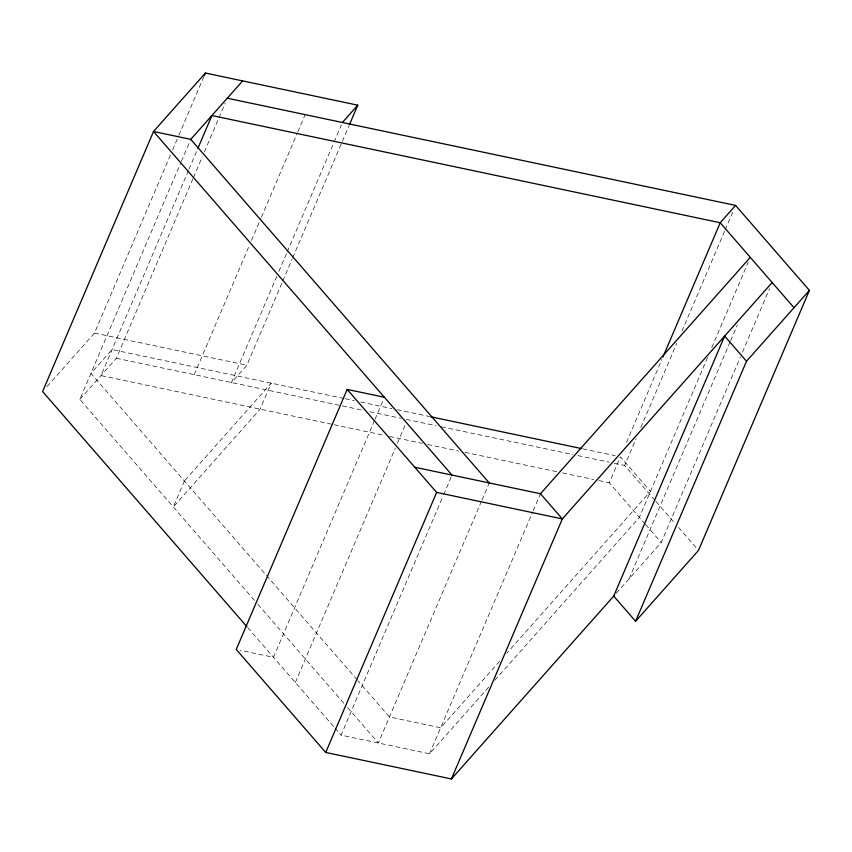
<?xml version="1.0" encoding="UTF-8"?>
<svg xmlns="http://www.w3.org/2000/svg" width="852" height="852" viewBox="0 0 852 852"><rect width="100%" height="100%" fill="white"/><g stroke="black" fill="none" stroke-linecap="round" stroke-linejoin="round"><path stroke-width="0.64" stroke-dasharray="4.26 3.19" d="M46.998 386.584L94.487 333.079L170.517 154.84M172.594 149.952L178.324 136.522M178.845 135.308L204.363 75.487M254.439 600.372L79.843 399.396L180.869 162.551M181.391 161.326L190.763 139.355M188.462 170.475L100.983 375.583L332.823 424.466M188.984 169.26L197.323 149.718M79.843 399.396L116.362 358.255L192.903 178.792M193.425 177.578L202.275 156.821M204.363 151.933L218.421 118.971M218.943 117.757L225.194 103.103M194.235 374.678L249.434 245.269M251.521 240.392L260.893 218.41M261.415 217.196L297.337 132.955M297.859 131.73L305.154 114.647M276.783 276.325L231.478 382.537L246.856 365.22L282.268 282.204M278.87 271.437L286.677 253.129M287.199 251.904L333.547 143.253M334.069 142.028L341.354 124.935M282.779 280.979L292.161 259.008M292.673 257.783L348.915 125.936M374.518 420.473L273.492 657.307L240.094 650.268M375.029 419.248L383.368 399.716M295.356 682.484L395.339 448.088M397.426 443.2L406.276 422.443M488.611 687.234L429.546 753.786L341.098 735.127L443.157 495.843M443.679 494.618L451.485 476.311M481.444 501.253L378.341 742.987L346.913 706.819M481.966 500.039L489.25 482.946M429.546 753.786L532.649 512.052M533.171 510.838L540.466 493.745M645.262 524.172L609.297 482.775L620.384 456.768L650.459 491.391L506.759 653.282M626.476 442.486L661.887 359.469M655.06 500.443L624.665 465.458L636.124 438.599M640.811 427.608L676.744 343.377M681.951 331.162L724.647 231.052M725.169 229.838L733.508 210.306M707.586 357.467L639.373 517.388L494.788 680.279M711.75 347.691L748.205 262.235M629.096 578.785L730.111 341.94M730.633 340.715L737.406 324.846M616.273 593.226L661.237 542.564L740.388 356.999M742.475 352.121L769.548 288.636M499.709 661.227L440.644 727.778L389.428 716.979L358.021 680.823M94.487 333.079L246.856 365.22M343.91 398.47L112.07 349.576L90.94 373.389L357.148 679.821M345.209 398.736L354.294 400.653M360.79 402.027L391.941 408.598M397.128 409.695L429.578 416.532M582.747 448.834L615.197 455.682M116.362 358.255L363.367 410.344M369.864 411.718L401.068 418.3M406.266 419.397L436.16 425.702M441.368 426.799L572.672 454.489M577.869 455.586L609.073 462.167M614.271 463.264L624.665 465.458M334.122 424.743L384.742 435.425M389.588 436.448L422.379 443.359M427.576 444.456L458.727 451.027M464.99 452.348L557.378 471.827M562.49 472.903L593.716 479.495M598.892 480.581L609.297 482.775M655.933 501.445L675.04 523.437M678.511 527.431L697.618 549.423M645.656 524.63L661.237 542.564M257.89 604.345L346.05 705.818M247.708 627.626L334.186 727.182M334.985 728.098L341.098 735.127M184.394 480.965L173.297 506.972L260.126 409.141L271.224 383.134L184.394 480.965"/><path stroke-width="1.28" d="M204.363 75.487L205.407 73.048L357.765 105.179L349.437 124.711M197.834 148.504L211.903 115.542L720.217 222.734L794.021 307.7M384.412 397.266L347.158 389.417L236.249 649.458L325.72 752.444L451.422 778.952L614.516 595.207M325.72 752.444L436.639 492.403L347.158 389.417M451.422 778.952L562.331 518.921L772.157 282.523M662.931 357.031L720.217 222.734L735.585 205.417L809.4 290.383L698.48 550.424L635.592 621.278L613.717 596.102L724.637 336.061L746.501 361.237L635.592 621.278M205.407 73.048L153.52 131.496L42.6 391.537L246.835 626.625M452.007 475.086L153.52 131.496L190.763 139.355L242.65 80.897M342.397 122.496L357.765 105.179M414.764 467.237L540.466 493.745L750.282 257.357M746.501 361.237L809.4 290.383M227.271 98.214L735.585 205.417M430.878 416.809L581.447 448.557M436.639 492.403L562.331 518.921L540.466 493.745M190.763 139.355L489.25 482.946"/></g></svg>
